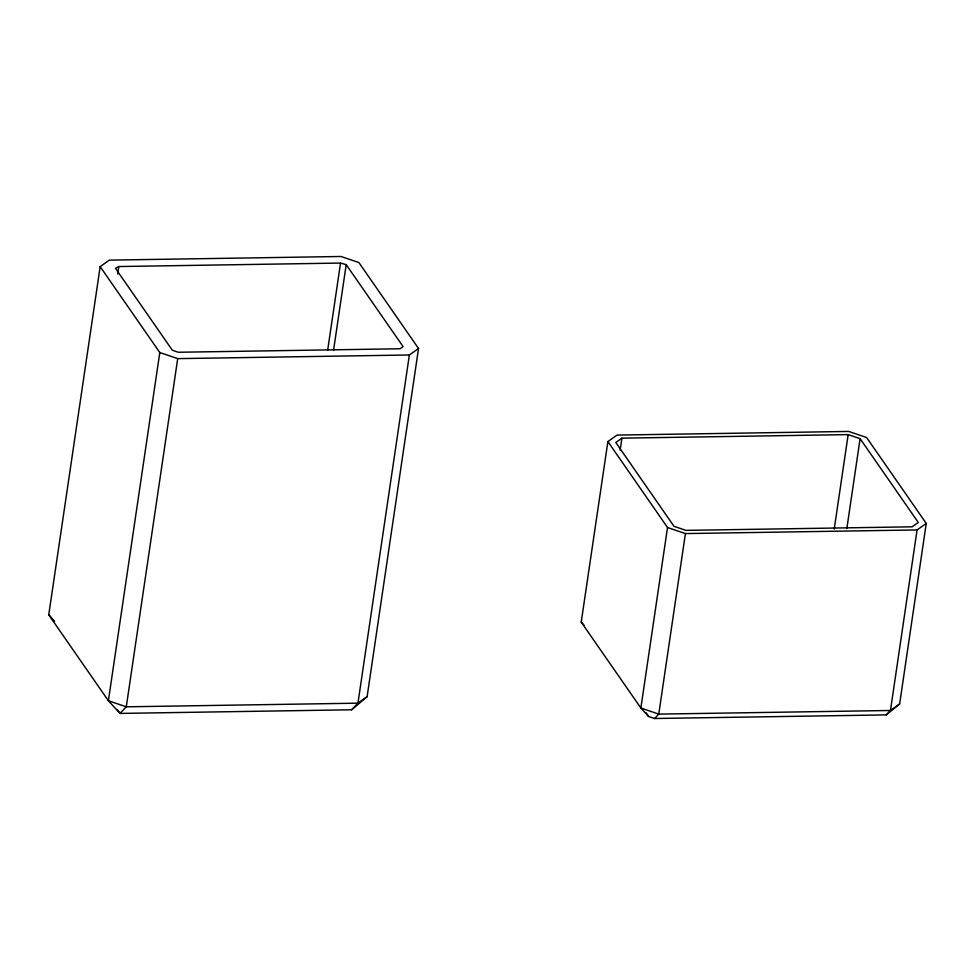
<?xml version="1.0" encoding="UTF-8"?>
<svg xmlns="http://www.w3.org/2000/svg" width="975" height="975" viewBox="0 0 975 975"><rect width="100%" height="100%" fill="white"/><g stroke="black" fill="none" stroke-linecap="round" stroke-linejoin="round"><path stroke-width="1.46" d="M926.25 523.441L917.073 529.937L890.467 710.483L886.287 714.894L654.591 718.514L648.631 716.491L640.868 708.033L581.222 622.111L607.888 441.577L617.053 435.082L848.713 431.438L866.617 437.519L926.25 523.441L899.632 703.987L886.287 714.894M48.75 614.811L100.169 266.626L109.334 260.13L340.994 256.486L358.898 262.555L418.531 348.489L367.112 696.674L351.67 709.776L120.023 713.42L108.383 700.745L48.75 614.811L54.563 621.148M117.695 274.072L118.816 266.541L340.543 263.055L346.198 264.639L403.089 346.6L400.03 348.77L178.303 352.255L172.331 350.232L115.452 268.271L118.816 266.541M100.169 266.626L159.803 352.548L108.383 700.745L126.287 706.814L357.947 703.17L367.112 696.674M159.803 352.548L177.706 358.629L126.287 706.814L120.023 713.42L117.427 709.69M327.637 350.427L340.543 263.055M333.523 350.5L346.198 264.639M418.531 348.489L409.366 354.985L357.947 703.17L351.67 709.776M620.161 450.145L621.928 438.165L848.177 434.606L860.108 438.653L918.292 522.478L912.173 526.817L685.937 530.376L674.005 526.317L615.81 442.492L621.928 438.165M607.888 441.577L667.522 527.512L640.868 708.033L658.759 714.114L890.467 710.483L899.632 703.987M667.522 527.512L685.425 533.581L658.759 714.114L654.591 718.514M834.234 529.011L848.177 434.606M846.836 528.56L860.108 438.653M177.706 358.629L409.366 354.985M685.425 533.581L917.073 529.937M581.222 622.111L584.147 625.28M646.047 712.762L648.631 716.491"/></g></svg>
